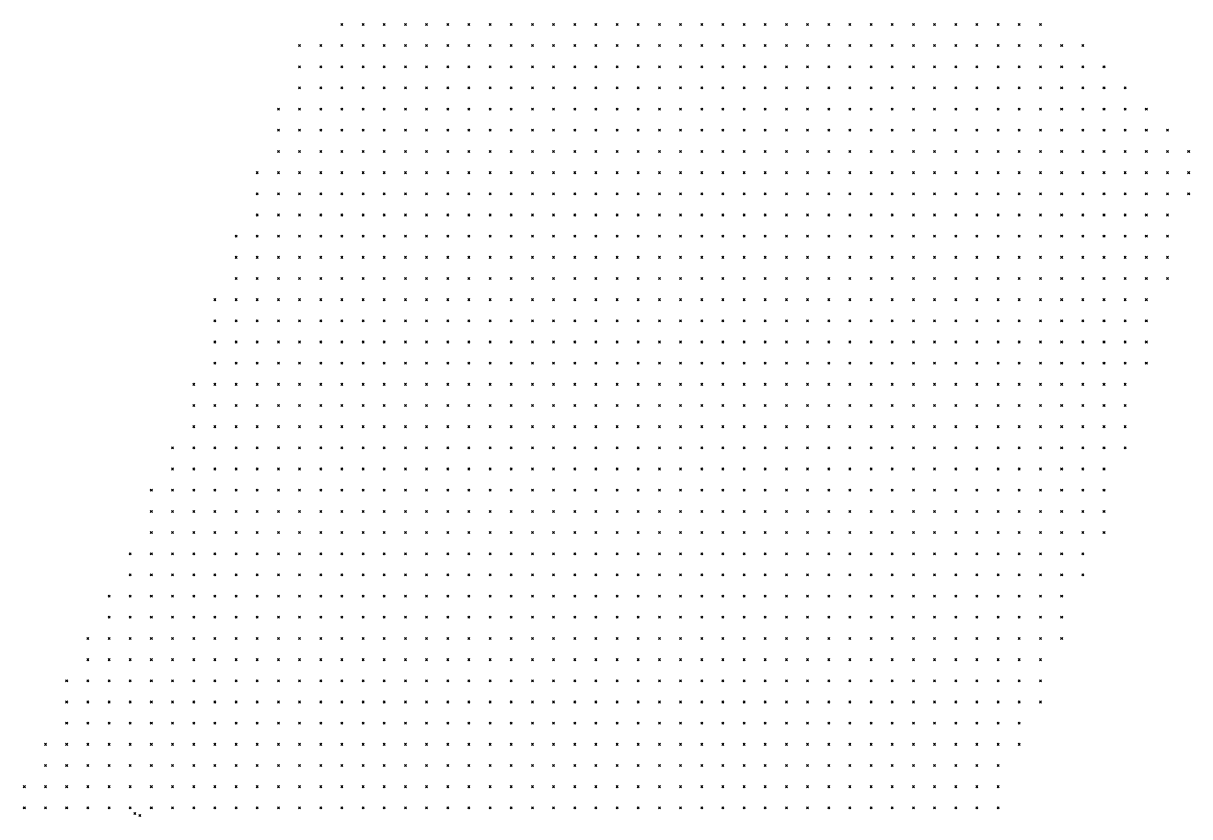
# Model space of a CAD drawing. Header units: metres. Extents: x 441556 to 446409, y 432338 to 461058.
# Drawn here: x 442598.7 to 442764, y 457788.6 to 457901 of the extents above; entities that cross this region are included whole.
import ezdxf

# ---------------------------------------------------------------- set-up
doc = ezdxf.new("R2010")
doc.units = ezdxf.units.M
doc.header["$MEASUREMENT"] = 0
doc.header["$PDMODE"] = 35
doc.header["$PDSIZE"] = 0.15
doc.layers.add('DTM-NOK-RevN_LIDAR_co_lidar', color=91, linetype='Continuous', lineweight=0)
doc.layers.add('DTM-NOK-RevN_RTK', color=32, linetype='Continuous', lineweight=0)

msp = doc.modelspace()

# ---------------------------------------------------------------- linework, layer by layer
at = {"layer": 'DTM-NOK-RevN_LIDAR_co_lidar'}
for p in [(442643.859, 457900.855, 475.035), (442646.859, 457900.855, 474.257), (442649.858, 457900.855, 473.342), (442652.857, 457900.855, 472.518), (442655.857, 457900.855, 471.862), (442658.856, 457900.855, 471.075), (442661.855, 457900.855, 470.24), (442664.855, 457900.855, 469.437), (442667.854, 457900.855, 468.719), (442670.854, 457900.855, 467.653), (442673.853, 457900.855, 466.795), (442676.852, 457900.855, 466.262), (442679.852, 457900.855, 465.216), (442682.851, 457900.855, 463.706), (442685.85, 457900.855, 462.34), (442688.85, 457900.855, 460.943), (442691.849, 457900.855, 459.363), (442694.848, 457900.855, 457.741), (442697.848, 457900.855, 456.055), (442700.847, 457900.855, 454.262), (442703.846, 457900.855, 452.504), (442706.846, 457900.855, 450.762), (442709.845, 457900.855, 449.145), (442712.844, 457900.855, 447.965), (442715.844, 457900.855, 446.874), (442718.843, 457900.855, 445.558), (442721.842, 457900.855, 444.142), (442724.842, 457900.855, 442.322), (442727.841, 457900.855, 440.531), (442730.84, 457900.855, 438.902), (442733.84, 457900.855, 437.901), (442736.839, 457900.855, 437.014), (442739.838, 457900.855, 436.098), (442742.838, 457900.855, 434.916), (442637.861, 457897.855, 476.012), (442640.86, 457897.855, 474.883), (442643.859, 457897.855, 473.861), (442646.859, 457897.855, 473.027), (442649.858, 457897.855, 472.13), (442652.857, 457897.855, 471.324), (442655.857, 457897.855, 470.63), (442658.856, 457897.855, 469.998), (442661.855, 457897.855, 469.345), (442664.855, 457897.855, 468.253), (442667.854, 457897.855, 467.527), (442670.854, 457897.855, 466.822), (442673.853, 457897.855, 465.697), (442676.852, 457897.855, 465.045), (442679.852, 457897.855, 464.258), (442682.851, 457897.855, 463.079), (442685.85, 457897.855, 461.696), (442688.85, 457897.855, 460.299), (442691.849, 457897.855, 458.6), (442694.848, 457897.855, 456.858), (442697.848, 457897.855, 455.165), (442700.847, 457897.855, 453.521), (442703.846, 457897.855, 451.937), (442706.846, 457897.855, 450.346), (442709.845, 457897.855, 448.789), (442712.844, 457897.855, 447.451), (442715.844, 457897.855, 446.318), (442718.843, 457897.855, 445.099), (442721.842, 457897.855, 443.943), (442724.842, 457897.855, 442.409), (442727.841, 457897.855, 440.797), (442730.84, 457897.855, 438.906), (442733.84, 457897.855, 437.473), (442736.839, 457897.855, 436.3), (442739.838, 457897.855, 435.32), (442742.838, 457897.855, 434.212), (442745.837, 457897.855, 432.921), (442748.836, 457897.855, 431.247), (442637.861, 457894.856, 474.975), (442640.86, 457894.856, 473.805), (442643.859, 457894.856, 472.764), (442646.859, 457894.856, 471.774), (442649.858, 457894.856, 470.787), (442652.857, 457894.856, 470.133), (442655.857, 457894.856, 469.323), (442658.856, 457894.856, 468.673), (442661.855, 457894.856, 468.115), (442664.855, 457894.856, 467.211), (442667.854, 457894.856, 466.488), (442670.854, 457894.856, 465.755), (442673.853, 457894.856, 464.751), (442676.852, 457894.856, 463.809), (442679.852, 457894.856, 462.893), (442682.851, 457894.856, 461.974), (442685.85, 457894.856, 460.757), (442688.85, 457894.856, 459.457), (442691.849, 457894.856, 457.946), (442694.848, 457894.856, 456.137), (442697.848, 457894.856, 454.336), (442700.847, 457894.856, 452.897), (442703.846, 457894.856, 451.515), (442706.846, 457894.856, 449.934), (442709.845, 457894.856, 448.405), (442712.844, 457894.856, 447.039), (442715.844, 457894.856, 445.874), (442718.843, 457894.856, 444.776), (442721.842, 457894.856, 443.648), (442724.842, 457894.856, 442.449), (442727.841, 457894.856, 440.981), (442730.84, 457894.856, 439.112), (442733.84, 457894.856, 437.418), (442736.839, 457894.856, 435.807), (442739.838, 457894.856, 434.455), (442742.838, 457894.856, 433.422), (442745.837, 457894.856, 432.199), (442748.836, 457894.856, 430.762), (442751.836, 457894.856, 429.5), (442637.861, 457891.857, 473.775), (442640.86, 457891.857, 472.628), (442643.859, 457891.857, 471.654), (442646.859, 457891.857, 470.56), (442649.858, 457891.857, 469.456), (442652.857, 457891.857, 468.859), (442655.857, 457891.857, 468.094), (442658.856, 457891.857, 467.351), (442661.855, 457891.857, 466.786), (442664.855, 457891.857, 466.087), (442667.854, 457891.857, 465.252), (442670.854, 457891.857, 464.517), (442673.853, 457891.857, 463.41), (442676.852, 457891.857, 462.535), (442679.852, 457891.857, 461.4), (442682.851, 457891.857, 460.585), (442685.85, 457891.857, 459.662), (442688.85, 457891.857, 458.37), (442691.849, 457891.857, 456.93), (442694.848, 457891.857, 455.389), (442697.848, 457891.857, 453.762), (442700.847, 457891.857, 452.291), (442703.846, 457891.857, 450.958), (442706.846, 457891.857, 449.569), (442709.845, 457891.857, 448.15), (442712.844, 457891.857, 446.78), (442715.844, 457891.857, 445.532), (442718.843, 457891.857, 444.435), (442721.842, 457891.857, 443.321), (442724.842, 457891.857, 442.137), (442727.841, 457891.857, 440.8), (442730.84, 457891.857, 439.302), (442733.84, 457891.857, 437.449), (442736.839, 457891.857, 435.364), (442739.838, 457891.857, 433.816), (442742.838, 457891.857, 432.633), (442745.837, 457891.857, 431.461), (442748.836, 457891.857, 430.342), (442751.836, 457891.857, 429.265), (442754.835, 457891.857, 428.203), (442634.861, 457888.857, 473.701), (442637.861, 457888.857, 472.567), (442640.86, 457888.857, 471.43), (442643.859, 457888.857, 470.324), (442646.859, 457888.857, 469.223), (442649.858, 457888.857, 468.061), (442652.857, 457888.857, 467.276), (442655.857, 457888.857, 466.715), (442658.856, 457888.857, 466.004), (442661.855, 457888.857, 465.377), (442664.855, 457888.857, 464.517), (442667.854, 457888.857, 463.65), (442670.854, 457888.857, 463.024), (442673.853, 457888.857, 461.962), (442676.852, 457888.857, 461.131), (442679.852, 457888.857, 460.06), (442682.851, 457888.857, 459.157), (442685.85, 457888.857, 458.389), (442688.85, 457888.857, 457.193), (442691.849, 457888.857, 455.71), (442694.848, 457888.857, 454.416), (442697.848, 457888.857, 453.095), (442700.847, 457888.857, 451.66), (442703.846, 457888.857, 450.317), (442706.846, 457888.857, 449.038), (442709.845, 457888.857, 447.741), (442712.844, 457888.857, 446.468), (442715.844, 457888.857, 445.23), (442718.843, 457888.857, 444.095), (442721.842, 457888.857, 443.032), (442724.842, 457888.857, 441.812), (442727.841, 457888.857, 440.33), (442730.84, 457888.857, 438.572), (442733.84, 457888.857, 437.072), (442736.839, 457888.857, 435.055), (442739.838, 457888.857, 433.402), (442742.838, 457888.857, 432.035), (442745.837, 457888.857, 430.93), (442748.836, 457888.857, 429.97), (442751.836, 457888.857, 429.013), (442754.835, 457888.857, 428.004), (442757.834, 457888.857, 426.972), (442634.861, 457885.858, 472.337), (442637.861, 457885.858, 471.223), (442640.86, 457885.858, 470.235), (442643.859, 457885.858, 469.159), (442646.859, 457885.858, 468.009), (442649.858, 457885.858, 466.711), (442652.857, 457885.858, 465.7), (442655.857, 457885.858, 465.117), (442658.856, 457885.858, 464.57), (442661.855, 457885.858, 463.803), (442664.855, 457885.858, 462.807), (442667.854, 457885.858, 462.019), (442670.854, 457885.858, 461.428), (442673.853, 457885.858, 460.618), (442676.852, 457885.858, 459.683), (442679.852, 457885.858, 458.739), (442682.851, 457885.858, 457.734), (442685.85, 457885.858, 456.892), (442688.85, 457885.858, 455.947), (442691.849, 457885.858, 454.688), (442694.848, 457885.858, 453.429), (442697.848, 457885.858, 452.211), (442700.847, 457885.858, 450.991), (442703.846, 457885.858, 449.791), (442706.846, 457885.858, 448.554), (442709.845, 457885.858, 447.278), (442712.844, 457885.858, 446.011), (442715.844, 457885.858, 444.785), (442718.843, 457885.858, 443.711), (442721.842, 457885.858, 442.64), (442724.842, 457885.858, 441.539), (442727.841, 457885.858, 439.846), (442730.84, 457885.858, 437.846), (442733.84, 457885.858, 436.294), (442736.839, 457885.858, 434.626), (442739.838, 457885.858, 432.947), (442742.838, 457885.858, 431.54), (442745.837, 457885.858, 430.41), (442748.836, 457885.858, 429.465), (442751.836, 457885.858, 428.593), (442754.835, 457885.858, 427.719), (442757.834, 457885.858, 426.803), (442760.834, 457885.858, 425.849), (442634.861, 457882.859, 471.219), (442637.861, 457882.859, 470.01), (442640.86, 457882.859, 468.971), (442643.859, 457882.859, 467.957), (442646.859, 457882.859, 466.818), (442649.858, 457882.859, 465.492), (442652.857, 457882.859, 464.319), (442655.857, 457882.859, 463.499), (442658.856, 457882.859, 462.965), (442661.855, 457882.859, 462.157), (442664.855, 457882.859, 461.304), (442667.854, 457882.859, 460.536), (442670.854, 457882.859, 459.843), (442673.853, 457882.859, 459.251), (442676.852, 457882.859, 458.354), (442679.852, 457882.859, 457.414), (442682.851, 457882.859, 456.428), (442685.85, 457882.859, 455.495), (442688.85, 457882.859, 454.685), (442691.849, 457882.859, 453.705), (442694.848, 457882.859, 452.561), (442697.848, 457882.859, 451.404), (442700.847, 457882.859, 450.293), (442703.846, 457882.859, 449.204), (442706.846, 457882.859, 448.089), (442709.845, 457882.859, 446.893), (442712.844, 457882.859, 445.598), (442715.844, 457882.859, 444.309), (442718.843, 457882.859, 443.06), (442721.842, 457882.859, 441.814), (442724.842, 457882.859, 441.047), (442727.841, 457882.859, 439.304), (442730.84, 457882.859, 437.551), (442733.84, 457882.859, 435.6), (442736.839, 457882.859, 433.986), (442739.838, 457882.859, 432.387), (442742.838, 457882.859, 431.043), (442745.837, 457882.859, 429.808), (442748.836, 457882.859, 428.833), (442751.836, 457882.859, 428.019), (442754.835, 457882.859, 427.277), (442757.834, 457882.859, 426.377), (442760.834, 457882.859, 425.452), (442763.833, 457882.859, 424.721), (442631.862, 457879.859, 471.924), (442634.861, 457879.859, 470.297), (442637.861, 457879.859, 469.061), (442640.86, 457879.859, 467.78), (442643.859, 457879.859, 466.515), (442646.859, 457879.859, 465.37), (442649.858, 457879.859, 464.148), (442652.857, 457879.859, 462.974), (442655.857, 457879.859, 462.055), (442658.856, 457879.859, 461.364), (442661.855, 457879.859, 460.563), (442664.855, 457879.859, 459.898), (442667.854, 457879.859, 459.107), (442670.854, 457879.859, 458.198), (442673.853, 457879.859, 457.826), (442676.852, 457879.859, 457.159), (442679.852, 457879.859, 456.279), (442682.851, 457879.859, 455.267), (442685.85, 457879.859, 454.329), (442688.85, 457879.859, 453.456), (442691.849, 457879.859, 452.54), (442694.848, 457879.859, 451.593), (442697.848, 457879.859, 450.61), (442700.847, 457879.859, 449.564), (442703.846, 457879.859, 448.504), (442706.846, 457879.859, 447.469), (442709.845, 457879.859, 446.401), (442712.844, 457879.859, 445.245), (442715.844, 457879.859, 443.971), (442718.843, 457879.859, 442.454), (442721.842, 457879.859, 440.8), (442724.842, 457879.859, 439.783), (442727.841, 457879.859, 438.392), (442730.84, 457879.859, 436.881), (442733.84, 457879.859, 435.049), (442736.839, 457879.859, 433.282), (442739.838, 457879.859, 431.752), (442742.838, 457879.859, 430.518), (442745.837, 457879.859, 429.311), (442748.836, 457879.859, 428.293), (442751.836, 457879.859, 427.428), (442754.835, 457879.859, 426.679), (442757.834, 457879.859, 425.883), (442760.834, 457879.859, 425.125), (442763.833, 457879.859, 424.554), (442631.862, 457876.86, 471.007), (442634.861, 457876.86, 469.4), (442637.861, 457876.86, 468.103), (442640.86, 457876.86, 466.801), (442643.859, 457876.86, 465.353), (442646.859, 457876.86, 463.98), (442649.858, 457876.86, 462.752), (442652.857, 457876.86, 461.76), (442655.857, 457876.86, 460.841), (442658.856, 457876.86, 459.929), (442661.855, 457876.86, 459.046), (442664.855, 457876.86, 458.462), (442667.854, 457876.86, 457.687), (442670.854, 457876.86, 456.829), (442673.853, 457876.86, 456.32), (442676.852, 457876.86, 455.859), (442679.852, 457876.86, 455.188), (442682.851, 457876.86, 454.237), (442685.85, 457876.86, 453.324), (442688.85, 457876.86, 452.401), (442691.849, 457876.86, 451.469), (442694.848, 457876.86, 450.586), (442697.848, 457876.86, 449.711), (442700.847, 457876.86, 448.793), (442703.846, 457876.86, 447.859), (442706.846, 457876.86, 446.907), (442709.845, 457876.86, 445.88), (442712.844, 457876.86, 444.714), (442715.844, 457876.86, 443.407), (442718.843, 457876.86, 442.011), (442721.842, 457876.86, 440.194), (442724.842, 457876.86, 438.348), (442727.841, 457876.86, 436.934), (442730.84, 457876.86, 435.71), (442733.84, 457876.86, 434.238), (442736.839, 457876.86, 432.467), (442739.838, 457876.86, 431.028), (442742.838, 457876.86, 429.834), (442745.837, 457876.86, 428.838), (442748.836, 457876.86, 427.904), (442751.836, 457876.86, 426.997), (442754.835, 457876.86, 426.222), (442757.834, 457876.86, 425.596), (442760.834, 457876.86, 425.028), (442763.833, 457876.86, 424.552), (442631.862, 457873.861, 469.872), (442634.861, 457873.861, 468.416), (442637.861, 457873.861, 467.022), (442640.86, 457873.861, 465.696), (442643.859, 457873.861, 464.328), (442646.859, 457873.861, 462.858), (442649.858, 457873.861, 461.599), (442652.857, 457873.861, 460.575), (442655.857, 457873.861, 459.626), (442658.856, 457873.861, 458.443), (442661.855, 457873.861, 457.663), (442664.855, 457873.861, 457.067), (442667.854, 457873.861, 456.365), (442670.854, 457873.861, 455.836), (442673.853, 457873.861, 454.933), (442676.852, 457873.861, 454.382), (442679.852, 457873.861, 453.927), (442682.851, 457873.861, 453.308), (442685.85, 457873.861, 452.404), (442688.85, 457873.861, 451.575), (442691.849, 457873.861, 450.702), (442694.848, 457873.861, 449.843), (442697.848, 457873.861, 448.953), (442700.847, 457873.861, 448.079), (442703.846, 457873.861, 447.25), (442706.846, 457873.861, 446.384), (442709.845, 457873.861, 445.395), (442712.844, 457873.861, 444.102), (442715.844, 457873.861, 442.578), (442718.843, 457873.861, 441.134), (442721.842, 457873.861, 439.573), (442724.842, 457873.861, 437.839), (442727.841, 457873.861, 435.629), (442730.84, 457873.861, 434.223), (442733.84, 457873.861, 433.031), (442736.839, 457873.861, 431.63), (442739.838, 457873.861, 430.256), (442742.838, 457873.861, 429.068), (442745.837, 457873.861, 428.173), (442748.836, 457873.861, 427.451), (442751.836, 457873.861, 426.702), (442754.835, 457873.861, 426.012), (442757.834, 457873.861, 425.472), (442760.834, 457873.861, 425.031), (442628.863, 457870.861, 470.035), (442631.862, 457870.861, 468.53), (442634.861, 457870.861, 467.046), (442637.861, 457870.861, 465.682), (442640.86, 457870.861, 464.384), (442643.859, 457870.861, 463.066), (442646.859, 457870.861, 461.779), (442649.858, 457870.861, 460.476), (442652.857, 457870.861, 459.17), (442655.857, 457870.861, 458.147), (442658.856, 457870.861, 457.186), (442661.855, 457870.861, 456.559), (442664.855, 457870.861, 455.794), (442667.854, 457870.861, 455.075), (442670.854, 457870.861, 454.514), (442673.853, 457870.861, 453.814), (442676.852, 457870.861, 452.952), (442679.852, 457870.861, 452.559), (442682.851, 457870.861, 452.058), (442685.85, 457870.861, 451.346), (442688.85, 457870.861, 450.709), (442691.849, 457870.861, 450.048), (442694.848, 457870.861, 449.313), (442697.848, 457870.861, 448.462), (442700.847, 457870.861, 447.522), (442703.846, 457870.861, 446.586), (442706.846, 457870.861, 445.643), (442709.845, 457870.861, 444.65), (442712.844, 457870.861, 443.501), (442715.844, 457870.861, 441.949), (442718.843, 457870.861, 440.129), (442721.842, 457870.861, 438.411), (442724.842, 457870.861, 436.921), (442727.841, 457870.861, 435.244), (442730.84, 457870.861, 433.208), (442733.84, 457870.861, 431.738), (442736.839, 457870.861, 430.725), (442739.838, 457870.861, 429.469), (442742.838, 457870.861, 428.426), (442745.837, 457870.861, 427.497), (442748.836, 457870.861, 426.834), (442751.836, 457870.861, 426.262), (442754.835, 457870.861, 425.785), (442757.834, 457870.861, 425.362), (442760.834, 457870.861, 425.034), (442628.863, 457867.862, 468.489), (442631.862, 457867.862, 467.038), (442634.861, 457867.862, 465.639), (442637.861, 457867.862, 464.46), (442640.86, 457867.862, 463.193), (442643.859, 457867.862, 461.82), (442646.859, 457867.862, 460.6), (442649.858, 457867.862, 459.323), (442652.857, 457867.862, 457.816), (442655.857, 457867.862, 456.578), (442658.856, 457867.862, 456.073), (442661.855, 457867.862, 455.35), (442664.855, 457867.862, 454.466), (442667.854, 457867.862, 453.631), (442670.854, 457867.862, 452.861), (442673.853, 457867.862, 452.519), (442676.852, 457867.862, 451.382), (442679.852, 457867.862, 450.904), (442682.851, 457867.862, 450.514), (442685.85, 457867.862, 450.182), (442688.85, 457867.862, 449.719), (442691.849, 457867.862, 449.172), (442694.848, 457867.862, 448.546), (442697.848, 457867.862, 447.88), (442700.847, 457867.862, 446.902), (442703.846, 457867.862, 445.67), (442706.846, 457867.862, 444.566), (442709.845, 457867.862, 443.554), (442712.844, 457867.862, 442.394), (442715.844, 457867.862, 441.011), (442718.843, 457867.862, 439.459), (442721.842, 457867.862, 437.591), (442724.842, 457867.862, 435.709), (442727.841, 457867.862, 434.112), (442730.84, 457867.862, 432.599), (442733.84, 457867.862, 430.958), (442736.839, 457867.862, 429.625), (442739.838, 457867.862, 428.631), (442742.838, 457867.862, 427.747), (442745.837, 457867.862, 426.834), (442748.836, 457867.862, 426.123), (442751.836, 457867.862, 425.689), (442754.835, 457867.862, 425.429), (442757.834, 457867.862, 425.236), (442760.834, 457867.862, 425.045), (442628.863, 457864.863, 466.746), (442631.862, 457864.863, 465.404), (442634.861, 457864.863, 464.134), (442637.861, 457864.863, 462.89), (442640.86, 457864.863, 461.589), (442643.859, 457864.863, 460.426), (442646.859, 457864.863, 459.282), (442649.858, 457864.863, 458.038), (442652.857, 457864.863, 456.606), (442655.857, 457864.863, 455.203), (442658.856, 457864.863, 454.439), (442661.855, 457864.863, 453.668), (442664.855, 457864.863, 452.873), (442667.854, 457864.863, 452.157), (442670.854, 457864.863, 451.273), (442673.853, 457864.863, 450.91), (442676.852, 457864.863, 449.798), (442679.852, 457864.863, 449.129), (442682.851, 457864.863, 449.047), (442685.85, 457864.863, 448.843), (442688.85, 457864.863, 448.305), (442691.849, 457864.863, 447.963), (442694.848, 457864.863, 447.487), (442697.848, 457864.863, 446.734), (442700.847, 457864.863, 445.87), (442703.846, 457864.863, 444.664), (442706.846, 457864.863, 443.264), (442709.845, 457864.863, 442.053), (442712.844, 457864.863, 440.844), (442715.844, 457864.863, 439.63), (442718.843, 457864.863, 438.254), (442721.842, 457864.863, 436.533), (442724.842, 457864.863, 434.842), (442727.841, 457864.863, 432.994), (442730.84, 457864.863, 431.471), (442733.84, 457864.863, 430.147), (442736.839, 457864.863, 428.738), (442739.838, 457864.863, 427.859), (442742.838, 457864.863, 426.863), (442745.837, 457864.863, 426.003), (442748.836, 457864.863, 425.434), (442751.836, 457864.863, 425.208), (442754.835, 457864.863, 425.103), (442757.834, 457864.863, 425.04), (442760.834, 457864.863, 424.924), (442625.863, 457861.863, 465.848), (442628.863, 457861.863, 464.687), (442631.862, 457861.863, 463.447), (442634.861, 457861.863, 462.301), (442637.861, 457861.863, 461.097), (442640.86, 457861.863, 459.862), (442643.859, 457861.863, 458.821), (442646.859, 457861.863, 457.524), (442649.858, 457861.863, 456.158), (442652.857, 457861.863, 455.006), (442655.857, 457861.863, 453.585), (442658.856, 457861.863, 451.724), (442661.855, 457861.863, 451.014), (442664.855, 457861.863, 450.901), (442667.854, 457861.863, 450.544), (442670.854, 457861.863, 449.425), (442673.853, 457861.863, 449.162), (442676.852, 457861.863, 448.349), (442679.852, 457861.863, 447.36), (442682.851, 457861.863, 447.507), (442685.85, 457861.863, 447.471), (442688.85, 457861.863, 447.169), (442691.849, 457861.863, 446.708), (442694.848, 457861.863, 446.083), (442697.848, 457861.863, 445.464), (442700.847, 457861.863, 444.698), (442703.846, 457861.863, 443.598), (442706.846, 457861.863, 442.165), (442709.845, 457861.863, 440.689), (442712.844, 457861.863, 439.41), (442715.844, 457861.863, 438.009), (442718.843, 457861.863, 436.698), (442721.842, 457861.863, 435.265), (442724.842, 457861.863, 433.779), (442727.841, 457861.863, 432.217), (442730.84, 457861.863, 430.582), (442733.84, 457861.863, 429.285), (442736.839, 457861.863, 428.014), (442739.838, 457861.863, 427.075), (442742.838, 457861.863, 426.266), (442745.837, 457861.863, 425.44), (442748.836, 457861.863, 424.988), (442751.836, 457861.863, 424.862), (442754.835, 457861.863, 424.806), (442757.834, 457861.863, 424.739), (442625.863, 457858.864, 464.159), (442628.863, 457858.864, 462.754), (442631.862, 457858.864, 461.405), (442634.861, 457858.864, 460.387), (442637.861, 457858.864, 459.307), (442640.86, 457858.864, 457.955), (442643.859, 457858.864, 456.74), (442646.859, 457858.864, 455.608), (442649.858, 457858.864, 454.282), (442652.857, 457858.864, 453.296), (442655.857, 457858.864, 452.134), (442658.856, 457858.864, 450.333), (442661.855, 457858.864, 448.98), (442664.855, 457858.864, 449.04), (442667.854, 457858.864, 448.821), (442670.854, 457858.864, 448.071), (442673.853, 457858.864, 447.578), (442676.852, 457858.864, 446.114), (442679.852, 457858.864, 445.702), (442682.851, 457858.864, 446.157), (442685.85, 457858.864, 446.108), (442688.85, 457858.864, 445.85), (442691.849, 457858.864, 445.344), (442694.848, 457858.864, 444.704), (442697.848, 457858.864, 444.177), (442700.847, 457858.864, 443.467), (442703.846, 457858.864, 442.419), (442706.846, 457858.864, 441.056), (442709.845, 457858.864, 439.409), (442712.844, 457858.864, 437.95), (442715.844, 457858.864, 436.709), (442718.843, 457858.864, 435.154), (442721.842, 457858.864, 433.851), (442724.842, 457858.864, 432.575), (442727.841, 457858.864, 431.154), (442730.84, 457858.864, 429.727), (442733.84, 457858.864, 428.331), (442736.839, 457858.864, 427.157), (442739.838, 457858.864, 426.298), (442742.838, 457858.864, 425.715), (442745.837, 457858.864, 425.113), (442748.836, 457858.864, 424.636), (442751.836, 457858.864, 424.447), (442754.835, 457858.864, 424.277), (442757.834, 457858.864, 424.075), (442625.863, 457855.865, 462.408), (442628.863, 457855.865, 460.9), (442631.862, 457855.865, 459.571), (442634.861, 457855.865, 458.399), (442637.861, 457855.865, 457.25), (442640.86, 457855.865, 456.022), (442643.859, 457855.865, 454.769), (442646.859, 457855.865, 453.675), (442649.858, 457855.865, 452.621), (442652.857, 457855.865, 451.53), (442655.857, 457855.865, 450.21), (442658.856, 457855.865, 448.834), (442661.855, 457855.865, 447.13), (442664.855, 457855.865, 447.148), (442667.854, 457855.865, 446.768), (442670.854, 457855.865, 446.574), (442673.853, 457855.865, 445.651), (442676.852, 457855.865, 444.891), (442679.852, 457855.865, 444.493), (442682.851, 457855.865, 444.265), (442685.85, 457855.865, 444.553), (442688.85, 457855.865, 444.515), (442691.849, 457855.865, 443.746), (442694.848, 457855.865, 443.216), (442697.848, 457855.865, 442.802), (442700.847, 457855.865, 442.099), (442703.846, 457855.865, 441.089), (442706.846, 457855.865, 439.846), (442709.845, 457855.865, 438.285), (442712.844, 457855.865, 436.473), (442715.844, 457855.865, 435.138), (442718.843, 457855.865, 434.033), (442721.842, 457855.865, 432.596), (442724.842, 457855.865, 431.37), (442727.841, 457855.865, 430.122), (442730.84, 457855.865, 428.705), (442733.84, 457855.865, 427.4), (442736.839, 457855.865, 426.221), (442739.838, 457855.865, 425.378), (442742.838, 457855.865, 424.925), (442745.837, 457855.865, 424.43), (442748.836, 457855.865, 423.972), (442751.836, 457855.865, 423.632), (442754.835, 457855.865, 423.304), (442757.834, 457855.865, 422.902), (442625.863, 457852.865, 460.44), (442628.863, 457852.865, 459.084), (442631.862, 457852.865, 457.703), (442634.861, 457852.865, 456.493), (442637.861, 457852.865, 455.275), (442640.86, 457852.865, 454.017), (442643.859, 457852.865, 452.939), (442646.859, 457852.865, 451.995), (442649.858, 457852.865, 450.935), (442652.857, 457852.865, 449.771), (442655.857, 457852.865, 448.5), (442658.856, 457852.865, 447.458), (442661.855, 457852.865, 445.78), (442664.855, 457852.865, 444.988), (442667.854, 457852.865, 445.343), (442670.854, 457852.865, 445.252), (442673.853, 457852.865, 444.249), (442676.852, 457852.865, 443.295), (442679.852, 457852.865, 443.224), (442682.851, 457852.865, 443.198), (442685.85, 457852.865, 443.173), (442688.85, 457852.865, 442.762), (442691.849, 457852.865, 442.167), (442694.848, 457852.865, 441.714), (442697.848, 457852.865, 441.364), (442700.847, 457852.865, 440.748), (442703.846, 457852.865, 439.715), (442706.846, 457852.865, 438.477), (442709.845, 457852.865, 437.095), (442712.844, 457852.865, 435.421), (442715.844, 457852.865, 433.696), (442718.843, 457852.865, 432.438), (442721.842, 457852.865, 431.481), (442724.842, 457852.865, 429.965), (442727.841, 457852.865, 429.061), (442730.84, 457852.865, 427.63), (442733.84, 457852.865, 426.326), (442736.839, 457852.865, 425.121), (442739.838, 457852.865, 424.324), (442742.838, 457852.865, 424.04), (442745.837, 457852.865, 423.628), (442748.836, 457852.865, 423.075), (442751.836, 457852.865, 422.604), (442754.835, 457852.865, 422.121), (442757.834, 457852.865, 421.603), (442622.864, 457849.866, 459.539), (442625.863, 457849.866, 458.412), (442628.863, 457849.866, 457.077), (442631.862, 457849.866, 455.817), (442634.861, 457849.866, 454.584), (442637.861, 457849.866, 453.387), (442640.86, 457849.866, 452.379), (442643.859, 457849.866, 451.337), (442646.859, 457849.866, 450.12), (442649.858, 457849.866, 448.971), (442652.857, 457849.866, 447.89), (442655.857, 457849.866, 446.712), (442658.856, 457849.866, 445.735), (442661.855, 457849.866, 444.576), (442664.855, 457849.866, 443.41), (442667.854, 457849.866, 443.731), (442670.854, 457849.866, 443.366), (442673.853, 457849.866, 443.092), (442676.852, 457849.866, 441.709), (442679.852, 457849.866, 441.808), (442682.851, 457849.866, 441.632), (442685.85, 457849.866, 441.451), (442688.85, 457849.866, 441.175), (442691.849, 457849.866, 440.827), (442694.848, 457849.866, 440.157), (442697.848, 457849.866, 439.629), (442700.847, 457849.866, 439.14), (442703.846, 457849.866, 438.281), (442706.846, 457849.866, 437.035), (442709.845, 457849.866, 435.599), (442712.844, 457849.866, 434.239), (442715.844, 457849.866, 432.815), (442718.843, 457849.866, 431.302), (442721.842, 457849.866, 429.978), (442724.842, 457849.866, 428.944), (442727.841, 457849.866, 427.733), (442730.84, 457849.866, 426.506), (442733.84, 457849.866, 425.332), (442736.839, 457849.866, 424.272), (442739.838, 457849.866, 423.629), (442742.838, 457849.866, 423.289), (442745.837, 457849.866, 422.817), (442748.836, 457849.866, 421.893), (442751.836, 457849.866, 421.403), (442754.835, 457849.866, 420.931), (442622.864, 457846.867, 457.459), (442625.863, 457846.867, 456.531), (442628.863, 457846.867, 455.412), (442631.862, 457846.867, 454.068), (442634.861, 457846.867, 452.857), (442637.861, 457846.867, 451.738), (442640.86, 457846.867, 450.643), (442643.859, 457846.867, 449.456), (442646.859, 457846.867, 448.206), (442649.858, 457846.867, 447.206), (442652.857, 457846.867, 446.017), (442655.857, 457846.867, 445.213), (442658.856, 457846.867, 444.255), (442661.855, 457846.867, 443.212), (442664.855, 457846.867, 442.032), (442667.854, 457846.867, 441.853), (442670.854, 457846.867, 441.73), (442673.853, 457846.867, 441.565), (442676.852, 457846.867, 440.868), (442679.852, 457846.867, 440.491), (442682.851, 457846.867, 440.467), (442685.85, 457846.867, 439.911), (442688.85, 457846.867, 439.737), (442691.849, 457846.867, 439.422), (442694.848, 457846.867, 438.553), (442697.848, 457846.867, 438.02), (442700.847, 457846.867, 437.608), (442703.846, 457846.867, 436.804), (442706.846, 457846.867, 435.711), (442709.845, 457846.867, 434.343), (442712.844, 457846.867, 432.892), (442715.844, 457846.867, 431.525), (442718.843, 457846.867, 430.205), (442721.842, 457846.867, 429.065), (442724.842, 457846.867, 428.055), (442727.841, 457846.867, 426.931), (442730.84, 457846.867, 425.869), (442733.84, 457846.867, 424.812), (442736.839, 457846.867, 423.748), (442739.838, 457846.867, 422.942), (442742.838, 457846.867, 422.438), (442745.837, 457846.867, 421.859), (442748.836, 457846.867, 421.18), (442751.836, 457846.867, 419.879), (442754.835, 457846.867, 419.369), (442622.864, 457843.867, 455.804), (442625.863, 457843.867, 454.555), (442628.863, 457843.867, 453.434), (442631.862, 457843.867, 452.261), (442634.861, 457843.867, 451.019), (442637.861, 457843.867, 449.947), (442640.86, 457843.867, 448.97), (442643.859, 457843.867, 447.782), (442646.859, 457843.867, 446.423), (442649.858, 457843.867, 445.217), (442652.857, 457843.867, 444.178), (442655.857, 457843.867, 443.329), (442658.856, 457843.867, 442.606), (442661.855, 457843.867, 441.656), (442664.855, 457843.867, 440.845), (442667.854, 457843.867, 440.487), (442670.854, 457843.867, 440.544), (442673.853, 457843.867, 440.206), (442676.852, 457843.867, 439.701), (442679.852, 457843.867, 439.139), (442682.851, 457843.867, 439.169), (442685.85, 457843.867, 438.398), (442688.85, 457843.867, 438.073), (442691.849, 457843.867, 437.898), (442694.848, 457843.867, 437.086), (442697.848, 457843.867, 436.399), (442700.847, 457843.867, 435.944), (442703.846, 457843.867, 435.244), (442706.846, 457843.867, 434.149), (442709.845, 457843.867, 432.785), (442712.844, 457843.867, 431.507), (442715.844, 457843.867, 430.243), (442718.843, 457843.867, 429.048), (442721.842, 457843.867, 428.11), (442724.842, 457843.867, 427.298), (442727.841, 457843.867, 426.296), (442730.84, 457843.867, 425.344), (442733.84, 457843.867, 424.162), (442736.839, 457843.867, 423.119), (442739.838, 457843.867, 422.217), (442742.838, 457843.867, 421.576), (442745.837, 457843.867, 420.985), (442748.836, 457843.867, 420.285), (442751.836, 457843.867, 419.23), (442754.835, 457843.867, 417.875), (442619.865, 457840.868, 455.011), (442622.864, 457840.868, 453.866), (442625.863, 457840.868, 452.754), (442628.863, 457840.868, 451.695), (442631.862, 457840.868, 450.568), (442634.861, 457840.868, 449.29), (442637.861, 457840.868, 448.085), (442640.86, 457840.868, 447.046), (442643.859, 457840.868, 445.897), (442646.859, 457840.868, 444.618), (442649.858, 457840.868, 443.515), (442652.857, 457840.868, 442.524), (442655.857, 457840.868, 441.58), (442658.856, 457840.868, 440.762), (442661.855, 457840.868, 440.182), (442664.855, 457840.868, 439.817), (442667.854, 457840.868, 439.286), (442670.854, 457840.868, 439.458), (442673.853, 457840.868, 438.97), (442676.852, 457840.868, 438.464), (442679.852, 457840.868, 437.629), (442682.851, 457840.868, 437.794), (442685.85, 457840.868, 437.278), (442688.85, 457840.868, 436.663), (442691.849, 457840.868, 436.281), (442694.848, 457840.868, 435.499), (442697.848, 457840.868, 434.669), (442700.847, 457840.868, 434.223), (442703.846, 457840.868, 433.638), (442706.846, 457840.868, 432.585), (442709.845, 457840.868, 431.356), (442712.844, 457840.868, 430.128), (442715.844, 457840.868, 428.988), (442718.843, 457840.868, 428.012), (442721.842, 457840.868, 427.245), (442724.842, 457840.868, 426.497), (442727.841, 457840.868, 425.552), (442730.84, 457840.868, 424.429), (442733.84, 457840.868, 423.426), (442736.839, 457840.868, 422.259), (442739.838, 457840.868, 421.443), (442742.838, 457840.868, 420.804), (442745.837, 457840.868, 420.13), (442748.836, 457840.868, 419.369), (442751.836, 457840.868, 418.405), (442754.835, 457840.868, 417.038), (442619.865, 457837.868, 453.003), (442622.864, 457837.868, 451.98), (442625.863, 457837.868, 450.996), (442628.863, 457837.868, 449.929), (442631.862, 457837.868, 448.805), (442634.861, 457837.868, 447.632), (442637.861, 457837.868, 446.447), (442640.86, 457837.868, 445.26), (442643.859, 457837.868, 444.104), (442646.859, 457837.868, 442.981), (442649.858, 457837.868, 441.798), (442652.857, 457837.868, 440.771), (442655.857, 457837.868, 440.078), (442658.856, 457837.868, 439.514), (442661.855, 457837.868, 438.799), (442664.855, 457837.868, 438.438), (442667.854, 457837.868, 438.016), (442670.854, 457837.868, 438.232), (442673.853, 457837.868, 437.849), (442676.852, 457837.868, 437.388), (442679.852, 457837.868, 436.706), (442682.851, 457837.868, 436.712), (442685.85, 457837.868, 436.145), (442688.85, 457837.868, 435.038), (442691.849, 457837.868, 434.607), (442694.848, 457837.868, 434.053), (442697.848, 457837.868, 433.149), (442700.847, 457837.868, 432.564), (442703.846, 457837.868, 431.995), (442706.846, 457837.868, 431.043), (442709.845, 457837.868, 429.93), (442712.844, 457837.868, 428.784), (442715.844, 457837.868, 427.901), (442718.843, 457837.868, 427.163), (442721.842, 457837.868, 426.53), (442724.842, 457837.868, 425.786), (442727.841, 457837.868, 424.74), (442730.84, 457837.868, 423.492), (442733.84, 457837.868, 422.394), (442736.839, 457837.868, 421.426), (442739.838, 457837.868, 420.603), (442742.838, 457837.868, 419.914), (442745.837, 457837.868, 419.187), (442748.836, 457837.868, 418.343), (442751.836, 457837.868, 417.455), (442616.865, 457834.869, 452.581), (442619.865, 457834.869, 451.288), (442622.864, 457834.869, 450.306), (442625.863, 457834.869, 449.285), (442628.863, 457834.869, 448.075), (442631.862, 457834.869, 446.901), (442634.861, 457834.869, 445.875), (442637.861, 457834.869, 444.769), (442640.86, 457834.869, 443.55), (442643.859, 457834.869, 442.461), (442646.859, 457834.869, 441.458), (442649.858, 457834.869, 440.349), (442652.857, 457834.869, 439.286), (442655.857, 457834.869, 438.551), (442658.856, 457834.869, 437.953), (442661.855, 457834.869, 437.345), (442664.855, 457834.869, 437.134), (442667.854, 457834.869, 437.097), (442670.854, 457834.869, 436.956), (442673.853, 457834.869, 436.575), (442676.852, 457834.869, 436.181), (442679.852, 457834.869, 435.593), (442682.851, 457834.869, 435.391), (442685.85, 457834.869, 434.793), (442688.85, 457834.869, 433.652), (442691.849, 457834.869, 432.905), (442694.848, 457834.869, 432.51), (442697.848, 457834.869, 431.823), (442700.847, 457834.869, 431.09), (442703.846, 457834.869, 430.48), (442706.846, 457834.869, 429.658), (442709.845, 457834.869, 428.634), (442712.844, 457834.869, 427.715), (442715.844, 457834.869, 427.018), (442718.843, 457834.869, 426.313), (442721.842, 457834.869, 425.631), (442724.842, 457834.869, 424.815), (442727.841, 457834.869, 423.759), (442730.84, 457834.869, 422.525), (442733.84, 457834.869, 421.314), (442736.839, 457834.869, 420.506), (442739.838, 457834.869, 419.728), (442742.838, 457834.869, 419.007), (442745.837, 457834.869, 418.292), (442748.836, 457834.869, 417.376), (442751.836, 457834.869, 416.392), (442616.865, 457831.87, 450.754), (442619.865, 457831.87, 449.531), (442622.864, 457831.87, 448.58), (442625.863, 457831.87, 447.545), (442628.863, 457831.87, 446.373), (442631.862, 457831.87, 445.298), (442634.861, 457831.87, 444.293), (442637.861, 457831.87, 443.193), (442640.86, 457831.87, 442.06), (442643.859, 457831.87, 440.939), (442646.859, 457831.87, 439.825), (442649.858, 457831.87, 438.85), (442652.857, 457831.87, 437.882), (442655.857, 457831.87, 437.114), (442658.856, 457831.87, 436.494), (442661.855, 457831.87, 436.046), (442664.855, 457831.87, 435.975), (442667.854, 457831.87, 436.086), (442670.854, 457831.87, 435.607), (442673.853, 457831.87, 435.391), (442676.852, 457831.87, 434.94), (442679.852, 457831.87, 434.153), (442682.851, 457831.87, 433.906), (442685.85, 457831.87, 433.325), (442688.85, 457831.87, 432.433), (442691.849, 457831.87, 431.502), (442694.848, 457831.87, 430.905), (442697.848, 457831.87, 430.375), (442700.847, 457831.87, 429.609), (442703.846, 457831.87, 428.955), (442706.846, 457831.87, 428.381), (442709.845, 457831.87, 427.553), (442712.844, 457831.87, 426.773), (442715.844, 457831.87, 426.117), (442718.843, 457831.87, 425.393), (442721.842, 457831.87, 424.573), (442724.842, 457831.87, 423.66), (442727.841, 457831.87, 422.59), (442730.84, 457831.87, 421.467), (442733.84, 457831.87, 420.402), (442736.839, 457831.87, 419.623), (442739.838, 457831.87, 418.752), (442742.838, 457831.87, 418.07), (442745.837, 457831.87, 417.158), (442748.836, 457831.87, 416.189), (442751.836, 457831.87, 415.109), (442616.865, 457828.87, 448.903), (442619.865, 457828.87, 447.851), (442622.864, 457828.87, 446.866), (442625.863, 457828.87, 445.806), (442628.863, 457828.87, 444.674), (442631.862, 457828.87, 443.691), (442634.861, 457828.87, 442.736), (442637.861, 457828.87, 441.613), (442640.86, 457828.87, 440.524), (442643.859, 457828.87, 439.487), (442646.859, 457828.87, 438.404), (442649.858, 457828.87, 437.478), (442652.857, 457828.87, 436.52), (442655.857, 457828.87, 435.815), (442658.856, 457828.87, 435.235), (442661.855, 457828.87, 434.95), (442664.855, 457828.87, 434.941), (442667.854, 457828.87, 434.957), (442670.854, 457828.87, 434.17), (442673.853, 457828.87, 434.114), (442676.852, 457828.87, 433.809), (442679.852, 457828.87, 432.761), (442682.851, 457828.87, 432.229), (442685.85, 457828.87, 431.804), (442688.85, 457828.87, 431.169), (442691.849, 457828.87, 430.262), (442694.848, 457828.87, 429.462), (442697.848, 457828.87, 428.951), (442700.847, 457828.87, 428.375), (442703.846, 457828.87, 427.771), (442706.846, 457828.87, 427.295), (442709.845, 457828.87, 426.694), (442712.844, 457828.87, 425.97), (442715.844, 457828.87, 425.251), (442718.843, 457828.87, 424.452), (442721.842, 457828.87, 423.537), (442724.842, 457828.87, 422.574), (442727.841, 457828.87, 421.488), (442730.84, 457828.87, 420.47), (442733.84, 457828.87, 419.478), (442736.839, 457828.87, 418.603), (442739.838, 457828.87, 417.775), (442742.838, 457828.87, 417.097), (442745.837, 457828.87, 416.228), (442748.836, 457828.87, 415.13), (442751.836, 457828.87, 413.722), (442613.866, 457825.871, 448.414), (442616.865, 457825.871, 447.199), (442619.865, 457825.871, 446.217), (442622.864, 457825.871, 445.097), (442625.863, 457825.871, 444.004), (442628.863, 457825.871, 442.937), (442631.862, 457825.871, 442.026), (442634.861, 457825.871, 441.127), (442637.861, 457825.871, 440.097), (442640.86, 457825.871, 439.082), (442643.859, 457825.871, 438.115), (442646.859, 457825.871, 437.153), (442649.858, 457825.871, 436.258), (442652.857, 457825.871, 435.405), (442655.857, 457825.871, 434.758), (442658.856, 457825.871, 434.138), (442661.855, 457825.871, 433.925), (442664.855, 457825.871, 434.015), (442667.854, 457825.871, 433.906), (442670.854, 457825.871, 432.732), (442673.853, 457825.871, 432.879), (442676.852, 457825.871, 432.698), (442679.852, 457825.871, 431.794), (442682.851, 457825.871, 430.682), (442685.85, 457825.871, 430.151), (442688.85, 457825.871, 429.872), (442691.849, 457825.871, 429.244), (442694.848, 457825.871, 428.367), (442697.848, 457825.871, 427.659), (442700.847, 457825.871, 427.268), (442703.846, 457825.871, 426.751), (442706.846, 457825.871, 426.206), (442709.845, 457825.871, 425.847), (442712.844, 457825.871, 425.162), (442715.844, 457825.871, 424.347), (442718.843, 457825.871, 423.467), (442721.842, 457825.871, 422.539), (442724.842, 457825.871, 421.57), (442727.841, 457825.871, 420.527), (442730.84, 457825.871, 419.517), (442733.84, 457825.871, 418.551), (442736.839, 457825.871, 417.556), (442739.838, 457825.871, 416.77), (442742.838, 457825.871, 415.998), (442745.837, 457825.871, 415.17), (442748.836, 457825.871, 414.112), (442613.866, 457822.872, 446.722), (442616.865, 457822.872, 445.553), (442619.865, 457822.872, 444.552), (442622.864, 457822.872, 443.42), (442625.863, 457822.872, 442.415), (442628.863, 457822.872, 441.366), (442631.862, 457822.872, 440.387), (442634.861, 457822.872, 439.537), (442637.861, 457822.872, 438.585), (442640.86, 457822.872, 437.59), (442643.859, 457822.872, 436.701), (442646.859, 457822.872, 435.821), (442649.858, 457822.872, 434.978), (442652.857, 457822.872, 434.247), (442655.857, 457822.872, 433.758), (442658.856, 457822.872, 433.275), (442661.855, 457822.872, 433.044), (442664.855, 457822.872, 433.03), (442667.854, 457822.872, 432.964), (442670.854, 457822.872, 431.929), (442673.853, 457822.872, 431.802), (442676.852, 457822.872, 431.574), (442679.852, 457822.872, 430.861), (442682.851, 457822.872, 429.782), (442685.85, 457822.872, 428.75), (442688.85, 457822.872, 428.643), (442691.849, 457822.872, 428.444), (442694.848, 457822.872, 427.595), (442697.848, 457822.872, 426.569), (442700.847, 457822.872, 426.092), (442703.846, 457822.872, 425.628), (442706.846, 457822.872, 425), (442709.845, 457822.872, 424.722), (442712.844, 457822.872, 424.225), (442715.844, 457822.872, 423.394), (442718.843, 457822.872, 422.495), (442721.842, 457822.872, 421.62), (442724.842, 457822.872, 420.651), (442727.841, 457822.872, 419.685), (442730.84, 457822.872, 418.629), (442733.84, 457822.872, 417.566), (442736.839, 457822.872, 416.591), (442739.838, 457822.872, 415.682), (442742.838, 457822.872, 414.792), (442745.837, 457822.872, 413.917), (442748.836, 457822.872, 412.855), (442610.867, 457819.872, 446.122), (442613.866, 457819.872, 445.082), (442616.865, 457819.872, 443.957), (442619.865, 457819.872, 442.878), (442622.864, 457819.872, 441.866), (442625.863, 457819.872, 440.866), (442628.863, 457819.872, 439.834), (442631.862, 457819.872, 438.826), (442634.861, 457819.872, 437.956), (442637.861, 457819.872, 437.075), (442640.86, 457819.872, 436.176), (442643.859, 457819.872, 435.37), (442646.859, 457819.872, 434.558), (442649.858, 457819.872, 433.809), (442652.857, 457819.872, 433.179), (442655.857, 457819.872, 432.763), (442658.856, 457819.872, 432.443), (442661.855, 457819.872, 432.189), (442664.855, 457819.872, 432.027), (442667.854, 457819.872, 431.841), (442670.854, 457819.872, 431.152), (442673.853, 457819.872, 430.552), (442676.852, 457819.872, 430.431), (442679.852, 457819.872, 429.763), (442682.851, 457819.872, 429.075), (442685.85, 457819.872, 427.878), (442688.85, 457819.872, 427.392), (442691.849, 457819.872, 427.379), (442694.848, 457819.872, 426.622), (442697.848, 457819.872, 425.531), (442700.847, 457819.872, 424.9), (442703.846, 457819.872, 424.463), (442706.846, 457819.872, 423.841), (442709.845, 457819.872, 423.407), (442712.844, 457819.872, 423.158), (442715.844, 457819.872, 422.389), (442718.843, 457819.872, 421.549), (442721.842, 457819.872, 420.644), (442724.842, 457819.872, 419.783), (442727.841, 457819.872, 418.842), (442730.84, 457819.872, 417.766), (442733.84, 457819.872, 416.605), (442736.839, 457819.872, 415.61), (442739.838, 457819.872, 414.564), (442742.838, 457819.872, 413.561), (442745.837, 457819.872, 412.662), (442610.867, 457816.873, 444.456), (442613.866, 457816.873, 443.402), (442616.865, 457816.873, 442.388), (442619.865, 457816.873, 441.249), (442622.864, 457816.873, 440.302), (442625.863, 457816.873, 439.264), (442628.863, 457816.873, 438.338), (442631.862, 457816.873, 437.436), (442634.861, 457816.873, 436.511), (442637.861, 457816.873, 435.662), (442640.86, 457816.873, 434.908), (442643.859, 457816.873, 434.2), (442646.859, 457816.873, 433.492), (442649.858, 457816.873, 432.875), (442652.857, 457816.873, 432.38), (442655.857, 457816.873, 431.887), (442658.856, 457816.873, 431.533), (442661.855, 457816.873, 431.24), (442664.855, 457816.873, 430.965), (442667.854, 457816.873, 430.693), (442670.854, 457816.873, 430.186), (442673.853, 457816.873, 429.412), (442676.852, 457816.873, 429.109), (442679.852, 457816.873, 428.673), (442682.851, 457816.873, 428.046), (442685.85, 457816.873, 427.172), (442688.85, 457816.873, 426.104), (442691.849, 457816.873, 425.905), (442694.848, 457816.873, 425.42), (442697.848, 457816.873, 424.554), (442700.847, 457816.873, 423.797), (442703.846, 457816.873, 423.345), (442706.846, 457816.873, 422.812), (442709.845, 457816.873, 422.209), (442712.844, 457816.873, 421.984), (442715.844, 457816.873, 421.232), (442718.843, 457816.873, 420.407), (442721.842, 457816.873, 419.519), (442724.842, 457816.873, 418.76), (442727.841, 457816.873, 417.849), (442730.84, 457816.873, 416.807), (442733.84, 457816.873, 415.604), (442736.839, 457816.873, 414.521), (442739.838, 457816.873, 413.433), (442742.838, 457816.873, 412.314), (442745.837, 457816.873, 411.331), (442607.867, 457813.874, 444.092), (442610.867, 457813.874, 442.895), (442613.866, 457813.874, 441.827), (442616.865, 457813.874, 440.648), (442619.865, 457813.874, 439.66), (442622.864, 457813.874, 438.742), (442625.863, 457813.874, 437.818), (442628.863, 457813.874, 436.95), (442631.862, 457813.874, 436.137), (442634.861, 457813.874, 435.279), (442637.861, 457813.874, 434.43), (442640.86, 457813.874, 433.736), (442643.859, 457813.874, 433.129), (442646.859, 457813.874, 432.5), (442649.858, 457813.874, 431.939), (442652.857, 457813.874, 431.43), (442655.857, 457813.874, 430.933), (442658.856, 457813.874, 430.584), (442661.855, 457813.874, 430.266), (442664.855, 457813.874, 429.91), (442667.854, 457813.874, 429.675), (442670.854, 457813.874, 429.347), (442673.853, 457813.874, 428.653), (442676.852, 457813.874, 427.771), (442679.852, 457813.874, 427.33), (442682.851, 457813.874, 426.841), (442685.85, 457813.874, 426.26), (442688.85, 457813.874, 425.08), (442691.849, 457813.874, 424.444), (442694.848, 457813.874, 424.254), (442697.848, 457813.874, 423.708), (442700.847, 457813.874, 422.861), (442703.846, 457813.874, 422.284), (442706.846, 457813.874, 421.802), (442709.845, 457813.874, 421.214), (442712.844, 457813.874, 420.729), (442715.844, 457813.874, 419.894), (442718.843, 457813.874, 419.04), (442721.842, 457813.874, 418.28), (442724.842, 457813.874, 417.553), (442727.841, 457813.874, 416.65), (442730.84, 457813.874, 415.593), (442733.84, 457813.874, 414.385), (442736.839, 457813.874, 413.316), (442739.838, 457813.874, 412.213), (442742.838, 457813.874, 411.048), (442745.837, 457813.874, 409.716), (442607.867, 457810.874, 442.619), (442610.867, 457810.874, 441.307), (442613.866, 457810.874, 440.276), (442616.865, 457810.874, 439.028), (442619.865, 457810.874, 438.133), (442622.864, 457810.874, 437.281), (442625.863, 457810.874, 436.428), (442628.863, 457810.874, 435.591), (442631.862, 457810.874, 434.859), (442634.861, 457810.874, 434.103), (442637.861, 457810.874, 433.323), (442640.86, 457810.874, 432.697), (442643.859, 457810.874, 432.145), (442646.859, 457810.874, 431.547), (442649.858, 457810.874, 430.969), (442652.857, 457810.874, 430.376), (442655.857, 457810.874, 429.888), (442658.856, 457810.874, 429.552), (442661.855, 457810.874, 429.196), (442664.855, 457810.874, 428.918), (442667.854, 457810.874, 428.596), (442670.854, 457810.874, 428.239), (442673.853, 457810.874, 427.785), (442676.852, 457810.874, 426.921), (442679.852, 457810.874, 425.993), (442682.851, 457810.874, 425.628), (442685.85, 457810.874, 425.193), (442688.85, 457810.874, 424.337), (442691.849, 457810.874, 423.317), (442694.848, 457810.874, 423.045), (442697.848, 457810.874, 422.746), (442700.847, 457810.874, 422.032), (442703.846, 457810.874, 421.348), (442706.846, 457810.874, 420.817), (442709.845, 457810.874, 420.322), (442712.844, 457810.874, 419.591), (442715.844, 457810.874, 418.621), (442718.843, 457810.874, 417.788), (442721.842, 457810.874, 417.025), (442724.842, 457810.874, 416.327), (442727.841, 457810.874, 415.357), (442730.84, 457810.874, 414.272), (442733.84, 457810.874, 413.133), (442736.839, 457810.874, 412.086), (442739.838, 457810.874, 410.916), (442742.838, 457810.874, 409.662), (442604.868, 457807.875, 442.27), (442607.867, 457807.875, 441.228), (442610.867, 457807.875, 439.838), (442613.866, 457807.875, 438.887), (442616.865, 457807.875, 437.802), (442619.865, 457807.875, 436.741), (442622.864, 457807.875, 435.934), (442625.863, 457807.875, 435.093), (442628.863, 457807.875, 434.367), (442631.862, 457807.875, 433.657), (442634.861, 457807.875, 432.934), (442637.861, 457807.875, 432.239), (442640.86, 457807.875, 431.638), (442643.859, 457807.875, 431.131), (442646.859, 457807.875, 430.597), (442649.858, 457807.875, 430.094), (442652.857, 457807.875, 429.578), (442655.857, 457807.875, 429.062), (442658.856, 457807.875, 428.571), (442661.855, 457807.875, 428.146), (442664.855, 457807.875, 427.773), (442667.854, 457807.875, 427.611), (442670.854, 457807.875, 427.106), (442673.853, 457807.875, 426.724), (442676.852, 457807.875, 426.285), (442679.852, 457807.875, 425.319), (442682.851, 457807.875, 424.521), (442685.85, 457807.875, 424.046), (442688.85, 457807.875, 423.427), (442691.849, 457807.875, 422.499), (442694.848, 457807.875, 421.954), (442697.848, 457807.875, 421.634), (442700.847, 457807.875, 421.113), (442703.846, 457807.875, 420.507), (442706.846, 457807.875, 419.985), (442709.845, 457807.875, 419.453), (442712.844, 457807.875, 418.671), (442715.844, 457807.875, 417.621), (442718.843, 457807.875, 416.784), (442721.842, 457807.875, 416.007), (442724.842, 457807.875, 415.154), (442727.841, 457807.875, 414.14), (442730.84, 457807.875, 413.103), (442733.84, 457807.875, 411.998), (442736.839, 457807.875, 410.811), (442739.838, 457807.875, 409.556), (442742.838, 457807.875, 408.1), (442604.868, 457804.876, 440.865), (442607.867, 457804.876, 439.727), (442610.867, 457804.876, 438.585), (442613.866, 457804.876, 437.462), (442616.865, 457804.876, 436.365), (442619.865, 457804.876, 435.427), (442622.864, 457804.876, 434.646), (442625.863, 457804.876, 433.867), (442628.863, 457804.876, 433.173), (442631.862, 457804.876, 432.49), (442634.861, 457804.876, 431.864), (442637.861, 457804.876, 431.344), (442640.86, 457804.876, 430.772), (442643.859, 457804.876, 430.133), (442646.859, 457804.876, 429.616), (442649.858, 457804.876, 429.179), (442652.857, 457804.876, 428.675), (442655.857, 457804.876, 428.235), (442658.856, 457804.876, 427.753), (442661.855, 457804.876, 427.351), (442664.855, 457804.876, 426.875), (442667.854, 457804.876, 426.652), (442670.854, 457804.876, 426.055), (442673.853, 457804.876, 425.611), (442676.852, 457804.876, 425.141), (442679.852, 457804.876, 424.505), (442682.851, 457804.876, 423.589), (442685.85, 457804.876, 422.894), (442688.85, 457804.876, 422.342), (442691.849, 457804.876, 421.709), (442694.848, 457804.876, 421.034), (442697.848, 457804.876, 420.625), (442700.847, 457804.876, 420.15), (442703.846, 457804.876, 419.604), (442706.846, 457804.876, 419.185), (442709.845, 457804.876, 418.577), (442712.844, 457804.876, 417.699), (442715.844, 457804.876, 416.713), (442718.843, 457804.876, 415.828), (442721.842, 457804.876, 415.11), (442724.842, 457804.876, 414.145), (442727.841, 457804.876, 413.035), (442730.84, 457804.876, 411.875), (442733.84, 457804.876, 410.799), (442736.839, 457804.876, 409.296), (442739.838, 457804.876, 407.956), (442742.838, 457804.876, 406.448), (442604.868, 457801.876, 439.558), (442607.867, 457801.876, 438.273), (442610.867, 457801.876, 437.05), (442613.866, 457801.876, 435.988), (442616.865, 457801.876, 435.074), (442619.865, 457801.876, 434.263), (442622.864, 457801.876, 433.467), (442625.863, 457801.876, 432.727), (442628.863, 457801.876, 432.112), (442631.862, 457801.876, 431.618), (442634.861, 457801.876, 431.04), (442637.861, 457801.876, 430.442), (442640.86, 457801.876, 429.832), (442643.859, 457801.876, 429.224), (442646.859, 457801.876, 428.803), (442649.858, 457801.876, 428.323), (442652.857, 457801.876, 427.821), (442655.857, 457801.876, 427.392), (442658.856, 457801.876, 426.957), (442661.855, 457801.876, 426.425), (442664.855, 457801.876, 426.089), (442667.854, 457801.876, 425.71), (442670.854, 457801.876, 424.969), (442673.853, 457801.876, 424.492), (442676.852, 457801.876, 423.971), (442679.852, 457801.876, 423.408), (442682.851, 457801.876, 422.752), (442685.85, 457801.876, 421.98), (442688.85, 457801.876, 421.365), (442691.849, 457801.876, 420.843), (442694.848, 457801.876, 420.211), (442697.848, 457801.876, 419.75), (442700.847, 457801.876, 419.285), (442703.846, 457801.876, 418.759), (442706.846, 457801.876, 418.298), (442709.845, 457801.876, 417.712), (442712.844, 457801.876, 416.96), (442715.844, 457801.876, 415.998), (442718.843, 457801.876, 414.916), (442721.842, 457801.876, 414.033), (442724.842, 457801.876, 413.164), (442727.841, 457801.876, 412.143), (442730.84, 457801.876, 410.914), (442733.84, 457801.876, 409.369), (442736.839, 457801.876, 407.704), (442739.838, 457801.876, 406.152), (442601.869, 457798.877, 439.803), (442604.868, 457798.877, 438.185), (442607.867, 457798.877, 437.034), (442610.867, 457798.877, 435.786), (442613.866, 457798.877, 434.653), (442616.865, 457798.877, 433.846), (442619.865, 457798.877, 433.061), (442622.864, 457798.877, 432.308), (442625.863, 457798.877, 431.747), (442628.863, 457798.877, 431.249), (442631.862, 457798.877, 430.75), (442634.861, 457798.877, 430.208), (442637.861, 457798.877, 429.661), (442640.86, 457798.877, 429.094), (442643.859, 457798.877, 428.518), (442646.859, 457798.877, 428.044), (442649.858, 457798.877, 427.594), (442652.857, 457798.877, 427.133), (442655.857, 457798.877, 426.604), (442658.856, 457798.877, 426.113), (442661.855, 457798.877, 425.748), (442664.855, 457798.877, 425.201), (442667.854, 457798.877, 424.7), (442670.854, 457798.877, 423.965), (442673.853, 457798.877, 423.503), (442676.852, 457798.877, 422.928), (442679.852, 457798.877, 422.362), (442682.851, 457798.877, 421.688), (442685.85, 457798.877, 421.054), (442688.85, 457798.877, 420.402), (442691.849, 457798.877, 419.794), (442694.848, 457798.877, 419.279), (442697.848, 457798.877, 418.786), (442700.847, 457798.877, 418.283), (442703.846, 457798.877, 417.818), (442706.846, 457798.877, 417.402), (442709.845, 457798.877, 416.93), (442712.844, 457798.877, 416.265), (442715.844, 457798.877, 415.349), (442718.843, 457798.877, 414.186), (442721.842, 457798.877, 413.079), (442724.842, 457798.877, 412.28), (442727.841, 457798.877, 411.262), (442730.84, 457798.877, 409.93), (442733.84, 457798.877, 407.926), (442736.839, 457798.877, 405.965), (442739.838, 457798.877, 404.309), (442601.869, 457795.878, 438.307), (442604.868, 457795.878, 436.976), (442607.867, 457795.878, 435.717), (442610.867, 457795.878, 434.53), (442613.866, 457795.878, 433.5), (442616.865, 457795.878, 432.607), (442619.865, 457795.878, 431.903), (442622.864, 457795.878, 431.306), (442625.863, 457795.878, 430.816), (442628.863, 457795.878, 430.369), (442631.862, 457795.878, 429.875), (442634.861, 457795.878, 429.426), (442637.861, 457795.878, 428.951), (442640.86, 457795.878, 428.412), (442643.859, 457795.878, 427.926), (442646.859, 457795.878, 427.398), (442649.858, 457795.878, 426.817), (442652.857, 457795.878, 426.399), (442655.857, 457795.878, 425.983), (442658.856, 457795.878, 425.45), (442661.855, 457795.878, 424.975), (442664.855, 457795.878, 424.393), (442667.854, 457795.878, 423.724), (442670.854, 457795.878, 423.091), (442673.853, 457795.878, 422.534), (442676.852, 457795.878, 421.98), (442679.852, 457795.878, 421.326), (442682.851, 457795.878, 420.675), (442685.85, 457795.878, 420.018), (442688.85, 457795.878, 419.451), (442691.849, 457795.878, 418.94), (442694.848, 457795.878, 418.514), (442697.848, 457795.878, 417.889), (442700.847, 457795.878, 417.38), (442703.846, 457795.878, 416.917), (442706.846, 457795.878, 416.349), (442709.845, 457795.878, 415.91), (442712.844, 457795.878, 415.254), (442715.844, 457795.878, 414.196), (442718.843, 457795.878, 412.891), (442721.842, 457795.878, 411.817), (442724.842, 457795.878, 411.216), (442727.841, 457795.878, 410.314), (442730.84, 457795.878, 409.302), (442733.84, 457795.878, 407.52), (442736.839, 457795.878, 405.154), (442598.869, 457792.878, 438.874), (442601.869, 457792.878, 437.452), (442604.868, 457792.878, 435.943), (442607.867, 457792.878, 434.676), (442610.867, 457792.878, 433.379), (442613.866, 457792.878, 432.473), (442616.865, 457792.878, 431.614), (442619.865, 457792.878, 430.954), (442622.864, 457792.878, 430.371), (442625.863, 457792.878, 429.839), (442628.863, 457792.878, 429.366), (442631.862, 457792.878, 428.956), (442634.861, 457792.878, 428.582), (442637.861, 457792.878, 428.194), (442640.86, 457792.878, 427.764), (442643.859, 457792.878, 427.267), (442646.859, 457792.878, 426.748), (442649.858, 457792.878, 426.262), (442652.857, 457792.878, 425.695), (442655.857, 457792.878, 425.164), (442658.856, 457792.878, 424.658), (442661.855, 457792.878, 424.206), (442664.855, 457792.878, 423.633), (442667.854, 457792.878, 422.924), (442670.854, 457792.878, 422.38), (442673.853, 457792.878, 421.71), (442676.852, 457792.878, 421.188), (442679.852, 457792.878, 420.517), (442682.851, 457792.878, 419.859), (442685.85, 457792.878, 419.226), (442688.85, 457792.878, 418.634), (442691.849, 457792.878, 418.122), (442694.848, 457792.878, 417.794), (442697.848, 457792.878, 417.197), (442700.847, 457792.878, 416.524), (442703.846, 457792.878, 415.915), (442706.846, 457792.878, 415.246), (442709.845, 457792.878, 414.574), (442712.844, 457792.878, 413.685), (442715.844, 457792.878, 412.683), (442718.843, 457792.878, 411.7), (442721.842, 457792.878, 410.401), (442724.842, 457792.878, 409.835), (442727.841, 457792.878, 409.157), (442730.84, 457792.878, 408.65), (442733.84, 457792.878, 407.216), (442736.839, 457792.878, 404.848), (442598.869, 457789.879, 437.849), (442601.869, 457789.879, 436.315), (442604.868, 457789.879, 434.667), (442607.867, 457789.879, 433.462), (442610.867, 457789.879, 432.379), (442613.866, 457789.879, 431.333), (442616.865, 457789.879, 430.614), (442619.865, 457789.879, 430.001), (442622.864, 457789.879, 429.49), (442625.863, 457789.879, 428.969), (442628.863, 457789.879, 428.512), (442631.862, 457789.879, 428.124), (442634.861, 457789.879, 427.776), (442637.861, 457789.879, 427.395), (442640.86, 457789.879, 426.946), (442643.859, 457789.879, 426.471), (442646.859, 457789.879, 425.989), (442649.858, 457789.879, 425.472), (442652.857, 457789.879, 424.89), (442655.857, 457789.879, 424.418), (442658.856, 457789.879, 423.783), (442661.855, 457789.879, 423.247), (442664.855, 457789.879, 422.619), (442667.854, 457789.879, 421.933), (442670.854, 457789.879, 421.391), (442673.853, 457789.879, 420.89), (442676.852, 457789.879, 420.317), (442679.852, 457789.879, 419.743), (442682.851, 457789.879, 419.187), (442685.85, 457789.879, 418.528), (442688.85, 457789.879, 417.931), (442691.849, 457789.879, 417.509), (442694.848, 457789.879, 417.146), (442697.848, 457789.879, 416.786), (442700.847, 457789.879, 416.133), (442703.846, 457789.879, 415.038), (442706.846, 457789.879, 413.993), (442709.845, 457789.879, 413.21), (442712.844, 457789.879, 412.309), (442715.844, 457789.879, 411.333), (442718.843, 457789.879, 410.326), (442721.842, 457789.879, 409.214), (442724.842, 457789.879, 408.21), (442727.841, 457789.879, 407.76), (442730.84, 457789.879, 407.119), (442733.84, 457789.879, 406.03), (442736.839, 457789.879, 404.251), (442615.214, 457788.777, 430.513)]:
    msp.add_point(p, dxfattribs=at)
at = {"layer": 'DTM-NOK-RevN_RTK'}
msp.add_point((442614.531, 457789.064, 430.561), dxfattribs=at)

doc.saveas('drawing.dxf')
